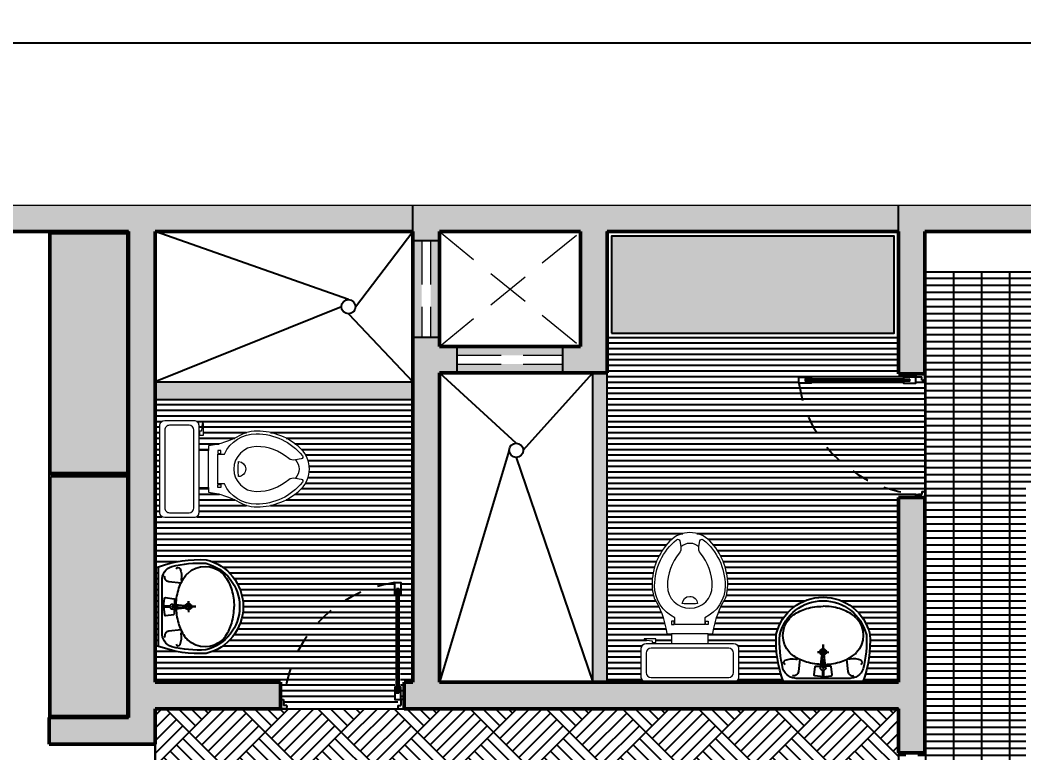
# Model space of a CAD drawing. Header units: millimetres. Extents: x 2999.9 to 3041.9, y 869.6 to 906.3.
# Drawn here: x 3029.94 to 3035.63, y 888.95 to 893.1 of the extents above; entities that cross this region are included whole.
import ezdxf

# ---------------------------------------------------------------- set-up
doc = ezdxf.new("R2010")
doc.units = ezdxf.units.MM
doc.linetypes.add('DASHED2', pattern=[9.524999999999999, 6.349999999999999, -3.174999999999999])
doc.linetypes.add('HIDDEN', pattern=[0.375, 0.25, -0.125])
for name, color, linetype, lineweight in [('01', 8, 'Continuous', 9), ('mori', 166, 'Continuous', 30), ('MUEBLES FIJOS', 134, 'Continuous', 9)]:
    doc.layers.add(name, color=color, linetype=linetype, lineweight=lineweight)
for name, color, linetype in [('1 proyeccion', 253, 'DASHED2'), ('1 puerta 0009', 242, 'Continuous'), ('1 puerta 002', 7, 'Continuous'), ('puerta madera', 36, 'Continuous'), ('THIET-BI', 21, 'Continuous')]:
    doc.layers.add(name, color=color, linetype=linetype)
doc.styles.add('COTAS', font='arial.ttf')
doc.dimstyles.new('COTAS_100', dxfattribs={"dimtxt": 0.2, "dimasz": 0.15, "dimexe": 0.1, "dimexo": 0.2, "dimgap": 0.1, "dimtad": 0, "dimrnd": 0.005, "dimzin": 4, "dimdsep": 46, "dimtxsty": 'COTAS', "dimblk": 'ARCHTICK', "dimcen": 0.2, "dimclrd": 256, "dimclre": 256, "dimclrt": 11, "dimadec": 0, "dimazin": 0, "dimtfac": 1, "dimtix": 1, "dimtofl": 0, "dimtmove": 0, "dimatfit": 3, "dimldrblk": 'ARCHTICK', "dimfxl": 1, "dimtolj": 1, "dimtzin": 0, "dimarcsym": 0})
pattern_1 = [(0, (947.1944488642794, -227.7860141260489), (0, 0.03175), [])]

# ---------------------------------------------------------------- blocks, each defined once
blk = doc.blocks.new('_ArchTick')
at = {"color": 0, "linetype": 'ByBlock', "const_width": 0.15}
blk.add_lwpolyline([(-0.5, -0.5), (0.5, 0.5)], dxfattribs=at)
blk = doc.blocks.new('*D24')
at = {"layer": '01', "lineweight": -2, "transparency": 16777216}
for p, q in [((3003.819211589041, 892.2537535524878), (3003.819211589041, 893.0700381916507)), ((3038.719211589041, 892.2537535524878), (3038.719211589041, 893.0700381916507)), ((3003.819211589041, 892.9700381916507), (3020.558746575888, 892.9700381916507)), ((3038.719211589041, 892.9700381916507), (3021.432825702764, 892.9700381916507))]:
    blk.add_line(p, q, dxfattribs=at)
at = {"layer": 'Defpoints', "color": 0, "transparency": 16777216}
for p in [(3038.719211589041, 892.9700381916507), (3003.819211589041, 892.0537535524877), (3038.719211589041, 892.0537535524877)]:
    blk.add_point(p, dxfattribs=at)
at = {"layer": '01', "lineweight": -2, "transparency": 16777216, "xscale": 0.15, "yscale": 0.15, "zscale": 0.15, "rotation": 180}
blk.add_blockref('_ArchTick', (3003.819211589041, 892.9700381916507), dxfattribs=at)
at = {"layer": '01', "lineweight": -2, "transparency": 16777216, "xscale": 0.15, "yscale": 0.15, "zscale": 0.15}
blk.add_blockref('_ArchTick', (3038.719211589041, 892.9700381916507), dxfattribs=at)
at = {"layer": '01', "color": 11, "transparency": 16777216, "insert": (3020.995786139326, 892.9700381916507), "char_height": 0.2, "attachment_point": 5, "style": 'COTAS'}
blk.add_mtext('\\A1;34.90', dxfattribs=at)
blk = doc.blocks.new('taza y tanque bajo')
at = {"layer": 'MUEBLES FIJOS', "color": 7, "lineweight": 0}
for p, q in [((0.0949999999999989, -0.25), (-0.0949999999999989, -0.25)), ((-0.0804677672956018, -0.3045149186888807), (-0.0769999999999982, -0.3045149186888807)), ((-0.0804677672956018, -0.3073344274108649), (-0.0769999999999982, -0.3073344274108649)), ((0.0804677672955876, -0.3045149186888807), (0.0769999999999982, -0.3045149186888807)), ((0.0804677672955876, -0.3073344274108649), (0.0769999999999982, -0.3073344274108649))]:
    blk.add_line(p, q, dxfattribs=at)
for points in [[(-0.2249999999999943, 0, 0.4142135623731159), (-0.25, -0.0249999999999773), (-0.25, -0.1750000000000114, 0.4142135623730951), (-0.2250000000000085, -0.1999999999999886), (0.2249999999999943, -0.1999999999999886, 0.4142135623730951), (0.25, -0.1750000000000114), (0.25, -0.0249999999999773, 0.4142135623731159), (0.2249999999999943, 0)], [(-0.2249999999999943, -0.0500000000000114, -0.4142135623730951), (-0.2000000000000028, -0.0249999999999773), (0.2000000000000028, -0.0249999999999773, -0.4142135623730951), (0.2249999999999943, -0.0500000000000114), (0.2249999999999943, -0.1499999999999773, -0.4142135623730956), (0.2000000000000028, -0.1750000000000114), (0, -0.1750000000000114), (-0.2000000000000028, -0.1750000000000114, -0.4142135623730951), (-0.2250000000000085, -0.1499999999999773)], [(-0.0769999999999982, -0.2976227862574205), (-0.0769999999999982, -0.3318624035982793, 0.290987201278087), (-0.1814999999999998, -0.496219484370613, 0.2263140483231188), (-0.0683165132033707, -0.7334704422315212, 0.5539684733970521), (-0.0521092469085431, -0.7279082979468399), (-0.046676519734902, -0.6977811281041681, 0.2191711305819216), (-0.0544139959187078, -0.6636051191384809, -0.1767691405912937), (-0.1154999999999973, -0.496219484370613, -1.000000000000001), (0.1154999999999973, -0.496219484370613, -0.1767691405912938), (0.0544139959186936, -0.6636051191384809, 0.2191711305816511), (0.0466765197348877, -0.6977811281041681), (0.0521092469085289, -0.7279082979468399, 0.5539684733968465), (0.0683165132033565, -0.7334704422315212, 0.226314048323119), (0.1814999999999998, -0.496219484370613, 0.2909872012780878), (0.0769999999999982, -0.3318624035982793), (0.0769999999999982, -0.2976227862574205)], [(-0.0390387912402304, -0.4050014202578041, 0.3973594605934231), (-0.0001870639357548, -0.4420199776986351, 0.4001323703228029), (0.0390387912402304, -0.4050014202578041, 0.0531493611950889)]]:
    blk.add_lwpolyline(points, format="xyb", close=True, dxfattribs=at)
for points in [[(-0.1949491428944725, -0.203863973572993), (-0.1749491428944765, -0.203863973572993), (-0.1749491428944765, -0.2238639735730317), (-0.2349491428944788, -0.2238639735730317), (-0.2349491428944788, -0.2184436325970864), (-0.1949491428944725, -0.2138639735729839)], [(-0.0804677672956018, -0.3143831992157402), (-0.0949569093390324, -0.3143831992157402), (-0.0949569093390324, -0.2974661468840054), (-0.0804677672956018, -0.2974661468840054)], [(0.0804677672955876, -0.3143831992157402), (0.0949569093390324, -0.3143831992157402), (0.0949569093390324, -0.2974661468840054), (0.0804677672955876, -0.2974661468840054)]]:
    blk.add_lwpolyline(points, close=True, dxfattribs=at)
for points in [[(0.0949999999999989, -0.1999999999999886), (0.0949999999999989, -0.25), (0.1187500000000057, -0.25, 0.0902970293270361), (0.1716090694669532, -0.4119465215205196, -0.0817243461839208), (0.1860291772221387, -0.4410420006079221, -0.0730169272927662), (0.1949996979890045, -0.4998900893622249, -0.195352520464578), (0.1026472540574161, -0.7274135793460914, -0.1992085404458076), (0, -0.7699999999999818, -0.1992085404458076), (-0.1026472540574161, -0.7274135793460914, -0.1953525204645782), (-0.1949996979890045, -0.4998900893622249, -0.0730169272927659), (-0.1860291772221387, -0.4410420006079221, -0.0817243461839209), (-0.1716090694669674, -0.4119465215205196, 0.0902970293270362), (-0.1187500000000057, -0.25), (-0.0949999999999989, -0.25), (-0.0949999999999989, -0.1999999999999886)], [(-0.0467019787001988, -0.6979223107085774, 0.1889026338485245), (0, -0.7162194843706402, 0.1889026338485037), (0.0467019787001846, -0.6979223107085774)]]:
    blk.add_lwpolyline(points, format="xyb", dxfattribs=at)
blk = doc.blocks.new('A$C0BF10A01')
at = {"layer": 'THIET-BI', "color": 254}
for p, q in [((251.5958691562118, 399.014039881155), (259.7751759901385, 332.2442273084657)), ((259.7751759901385, 332.2442273084657), (262.8122146270325, 401.5431982928831)), ((262.8122146270325, 401.5431982928831), (267.3677756941561, 401.5431982928831)), ((269.5532789964691, 401.5431982928831), (264.9977179293473, 401.5431982928831)), ((272.5903176333632, 332.2442273084657), (269.5532789964691, 401.5431982928831)), ((280.7696244672916, 399.014039881155), (272.5903176333632, 332.2442273084657)), ((265.9336178109352, 268.2596876356615), (265.9336178109352, 345.8205804844529)), ((265.9336178109352, 269.8109059113067), (265.9336178109352, 342.7181454284105)), ((265.9336178109352, 310.1425706113478), (234.8883212895007, 310.1425706113478)), ((234.8883212895007, 310.1425706113478), (298.5311788472627, 310.1425706113478)), ((265.9336178109352, 310.1425706113478), (265.9336178109352, 269.8109059113067)), ((265.9336178109352, 310.1425706113478), (265.9336178109352, 268.2596876356615))]:
    blk.add_line(p, q, dxfattribs=at)
blk.add_lwpolyline([(531.1827468117517, 209.3134096088688, 0.1049311083752547), (491.1827468117517, 479.2253163039932), (41.1827468117508, 479.2253163039932, 0.1049311083752547), (1.182746811750803, 209.3134096088688, 0.7898616930967829)], format="xyb", close=True, dxfattribs=at)
for points in [[(421.19891095803, 459.2253163039932), (111.1665826654726, 459.2253163039932, 0.09875363400242945)], [(38.9840773487449, 404.7190754289322, 0.07626017372891183), (21.03885798721331, 212.2906448532567, 0.7843988477015115), (511.3266356362892, 212.2906448532563, 0.09875363400242948)], [(133.9911091507311, 350.9768680477009), (126.229784501742, 420.7816725087619, 0.4598077707083063), (92.07995895052045, 444.0499391672006, 0.6462604155216926)], [(266.0892172613057, 450.799985725173), (219.918714405705, 444.9098548812958, 0.3682941651461578), (215.0069580765485, 439.5105676513886), (221.3922404746436, 392.880358533349, 0.4075477054180057), (225.8128207559794, 389.4444487498167), (261.1774630066702, 389.4444487498167)], [(263.0428059383667, 414.1159310318139), (263.0428059383667, 450.4234224318311, -0.4892864046110986), (266.4847848580994, 453.0987114449663, -0.411473007832079)], [(269.322687685135, 414.1159310318139), (269.322687685135, 450.4234224318311, 0.4892864046110986), (265.8807087654041, 453.0987114449663, 0.411473007832079)], [(266.2762763621959, 450.799985725173), (312.4467792177984, 444.9098548812958, -0.3682941651461578), (317.3585355469531, 439.5105676513886), (310.9732531488589, 392.880358533349, -0.4075477054180057), (306.5526728675231, 389.4444487498167), (271.1880306168314, 389.4444487498167)], [(398.3743844727724, 350.9768680477009), (406.1357091217596, 420.7816725087619, -0.4598077707083063), (440.2855346729812, 444.0499391672006, -0.6462604155216926)], [(511.3266356362892, 212.2906448532563, 0.07626017372891103), (493.3814162747585, 404.7190754289304)], [(53.27333985461883, 380.4500078087208, 0.7141566414955945), (51.72107326520472, 357.1817396550337, 0.1485499813184676), (112.2594017931788, 350.9768680477009, -0.3079410806536589), (123.1252554719549, 346.3232147160129, 0.1089475461000003)], [(266.1827468117517, 380.4499158324716, 0.0001845956226486022), (265.9336178109352, 380.4500078087208, 0.07037212365739803), (172.3592985870464, 367.2144149047049, 0.08208760923207313), (99.09583730813665, 332.2898416805451, 0.03695395210061445), (78.10957624195817, 315.2315762174321, 0.134875970421207)], [(266.1827468117517, 380.4499158324716, -0.0001845956226486022), (266.4318758125683, 380.4500078087208, -0.07037212365739803), (360.0061950364561, 367.2144149047049, -0.08208760923207313), (433.2696563153659, 332.2898416805451, -0.03695395210061445), (454.2559173815444, 315.2315762174321, -0.134875970421207)], [(479.0921537688828, 380.4500078087208, -0.7141566414955945), (480.6444203582978, 357.1817396550337, -0.1485499813184676), (420.1060918303228, 350.9768680477009, 0.3079410806536589), (409.2402381515476, 346.3232147160129, -0.1089475461000003)], [(78.10957624195817, 116.8102546780929, 0.03695395210061444), (99.09583730813665, 99.75198921498031, 0.08208760923207306), (172.3592985870464, 64.82741599082055, 0.07037212365739794), (265.9336178109352, 51.59182308680465, 0.07037212365739809)], [(453.7576593799113, 116.8102546780929, -0.03695395210061444), (432.771398313731, 99.75198921498031, -0.08208760923207306), (359.5079370348212, 64.82741599082055, -0.07037212365739794), (265.9336178109352, 51.59182308680465, -0.07037212365739809)], [(266.1827468117517, 18.51361403818191, 0.07583317176493697), (266.1827468117517, 18.51361403818191)], [(266.1827468117517, 18.51361403818191, 0.07013662465465427), (266.1827468117517, 18.51361403818191)]]:
    blk.add_lwpolyline(points, format="xyb", dxfattribs=at)
for centre, radius, start, end in [((115.219701329469, 378.8090855530013), 80.5183080988494, 87.11463412571587, 161.2287862688549), ((417.1457922940335, 378.8090855530013), 80.5183080988494, 18.77121373114505, 92.88536587428412), ((266.0892172613057, 400.2430232096312), 14.54536143645527, 89.63157426829119, 184.8468793495232), ((266.2762763621959, 400.2430232096312), 14.54536143645527, 355.1531206504768, 90.36842573170883), ((180.5590528956209, 216.0209154477625), 141.96731560883, 136.1901550873202, 223.8098449126798), ((265.9336178109352, 310.1425706113478), 17.34351758424214, 89.17695293637689, 270.8230470636231), ((265.9336178109352, 310.1425706113478), 12.79979578066489, 88.88475238708801, 271.115247612912), ((266.4318758125683, 310.1425706113478), 17.34351758424214, 269.1769529363769, 90.8230470636231), ((266.4318758125683, 310.1425706113478), 12.79979578066489, 268.884752387088, 91.11524761291199), ((351.8064407278816, 216.0209154477625), 141.96731560883, 316.1901550873202, 43.80984491267977)]:
    blk.add_arc(centre, radius, start, end, dxfattribs=at)
blk = doc.blocks.new('p .9')
at = {"layer": '1 puerta 0009'}
h = blk.add_hatch(dxfattribs=at)
h.set_pattern_fill('_USER', color=256, scale=0.004900000000000695, angle=45, style=0, pattern_type=0)
h.set_pattern_definition([(45, (0, 0), (-0.003464823227814575, 0.003464823227814575), [])])
h.paths.add_polyline_path([(1148.931286090467, 219.5094544321555), (1148.931286090467, 219.4644544321555), (1148.947036090467, 219.4644544321555), (1148.947036090467, 220.2249544321555), (1148.931286090467, 220.2249544321555), (1148.931286090467, 220.1799544321555)])
at = {"layer": '1 proyeccion', "ltscale": 0.005}
blk.add_arc((1149.046976302932, 219.3390173053029), 0.939858524007304, 97.90072527958472, 177.8391649934628, dxfattribs=at)
at = {"layer": '1 puerta 002'}
for p, q in [((1148.931286090467, 220.1799544321555), (1148.931286090467, 220.2249544321555)), ((1148.947036090467, 220.2249544321555), (1148.931286090467, 220.2249544321555)), ((1148.085286090467, 219.4194544321554), (1148.107786090467, 219.4194544321554)), ((1148.085286090467, 219.3519544321555), (1148.085286090467, 219.4194544321554)), ((1148.107786090467, 219.4194544321554), (1148.107786090467, 219.3744544321555)), ((1148.985286090467, 219.4194544321554), (1148.962786090467, 219.4194544321554)), ((1148.962786090467, 219.4194544321554), (1148.962786090467, 219.3744544321555)), ((1148.985286090467, 219.3519544321555), (1148.985286090467, 219.4194544321554)), ((1148.121286090467, 219.3519544321555), (1148.085286090467, 219.3519544321555)), ((1148.130286090467, 219.3744544321555), (1148.107786090467, 219.3744544321555)), ((1148.130286090467, 219.3744544321555), (1148.130286090467, 219.3609544321554)), ((1148.940286090467, 219.3744544321555), (1148.940286090467, 219.3609544321554)), ((1148.940286090467, 219.3744544321555), (1148.962786090467, 219.3744544321555)), ((1148.949286090467, 219.3519544321555), (1148.985286090467, 219.3519544321555))]:
    blk.add_line(p, q, dxfattribs=at)
blk.add_lwpolyline([(1148.931286090467, 219.5094544321555), (1148.931286090467, 220.1799544321555), (1148.917786090467, 220.1799544321555), (1148.917786090467, 220.2699544321555), (1148.960536090467, 220.2699544321555), (1148.960536090467, 220.1799544321555), (1148.947036090467, 220.1799544321555)], dxfattribs=at)
blk.add_lwpolyline([(1148.947036090467, 219.4644544321555), (1148.931286090467, 219.4644544321555), (1148.931286090467, 219.5094544321555), (1148.917786090467, 219.5094544321555), (1148.917786090467, 219.4194544321554), (1148.960536090467, 219.4194544321554), (1148.960536090467, 219.5094544321555), (1148.947036090467, 219.5094544321555), (1148.947036090467, 220.1799544321555), (1148.947036090467, 220.2249544321555)], close=True, dxfattribs=at)
for centre, start, end in [((1148.121286090467, 219.3609544321554), 270, 0), ((1148.949286090467, 219.3609544321554), 180, 270)]:
    blk.add_arc(centre, 0.009000000000000483, start, end, dxfattribs=at)

msp = doc.modelspace()

# ---------------------------------------------------------------- hatches: boundary and pattern name
h = msp.add_hatch(color=256)
h.dxf.hatch_style = 1
h.paths.add_polyline_path([(3011.979690411198, 891.9037535524876), (3011.829690411198, 891.9037535524876), (3011.829690411198, 889.3530072566464), (3011.119211589042, 889.3530072566464), (3011.119211589042, 889.2031038020041), (3011.829690411198, 889.2031038020041), (3011.829690411198, 889.0030300402111), (3012.429690411197, 889.0030300402113), (3012.429690411197, 889.1530300402112), (3011.979690411198, 889.1530300402112)])
h.paths.add_polyline_path([(3019.26921158904, 892.0537535524877), (3010.369211589042, 892.0537535524877), (3010.369211589042, 891.9037535524876), (3019.119211589041, 891.9037535524876), (3019.119211589041, 891.6037535524858), (3019.11921158904, 891.5037535524859), (3019.26921158904, 891.5037535524859), (3019.26921158904, 891.9037535524876)])
h.paths.add_polyline_path([(3032.169211589039, 892.0537535524877), (3023.269211589041, 892.0537535524877), (3023.269211589041, 891.9037535524878), (3023.26921158904, 890.8037535524866), (3023.419211589041, 890.8037535524866), (3023.41921158904, 891.9037535524878), (3027.164452896729, 891.9037535524878), (3030.558732766883, 891.9037535524876), (3030.558732766883, 890.5283917963495), (3030.558732766883, 889.1530300402112), (3030.108732766883, 889.1530300402112), (3030.108732766883, 889.0030300402113), (3030.708732766883, 889.0030300402111), (3030.708732766883, 889.2031038020041), (3031.419211589039, 889.2031038020041), (3031.419211589039, 889.3530072566464), (3030.708732766883, 889.3530072566464), (3030.708732766883, 891.9037535524878), (3032.169211589039, 891.9037535524876)])
h.paths.add_polyline_path([(3023.419211589041, 889.0037535524866), (3023.26921158904, 889.0037535524866), (3023.26921158904, 887.853103802003), (3023.46921158904, 887.8531038020033), (3023.46921158904, 888.0031038020034), (3023.419211589041, 888.0031038020034)])
h.paths.add_polyline_path([(3019.26921158904, 889.703753552486), (3019.11921158904, 889.703753552486), (3019.11921158904, 888.0031038020034), (3019.069211589041, 888.0031038020034), (3019.069211589041, 887.8531038020033), (3019.26921158904, 887.853103802003)])
h.paths.add_polyline_path([(3027.983211589037, 887.9031038020032), (3029.319211589039, 887.9031038020032), (3029.319211589039, 887.853103802003), (3029.819211589039, 887.853103802003), (3029.819211589039, 887.3531038020033), (3029.969211589038, 887.3531038020033), (3029.969211589038, 887.853103802003), (3031.419211589038, 887.853103802003), (3031.419211589038, 888.0031038020031), (3029.319211589039, 888.003103802003), (3029.319211589039, 887.9531038020032), (3027.983211589037, 887.9531038020032), (3027.983211589037, 888.003103802003), (3026.569211589039, 888.0031038020029), (3026.569211589039, 887.853103802003), (3027.269211589038, 887.853103802003), (3027.269211589039, 887.103103802003), (3027.419211589039, 887.103103802003), (3027.419211589039, 887.853103802003), (3027.983211589037, 887.853103802003)], flags=17)
h = msp.add_hatch(color=0)
h.dxf.hatch_style = 1
h.paths.add_polyline_path([(3032.319211589039, 891.3037535524877), (3032.269211589039, 891.3037535524877), (3032.269211589039, 891.8537535524877), (3032.319211589039, 891.8537535524877)], flags=17)
h.paths.add_polyline_path([(3032.219211589039, 891.3037535524877), (3032.169211589039, 891.3037535524877), (3032.169211589039, 891.8537535524877), (3032.219211589039, 891.8537535524877)], flags=17)
h.paths.add_polyline_path([(3034.919653569131, 891.9037535524878), (3033.26921158904, 891.9037535524876), (3033.26921158904, 891.1037535524879), (3033.01921158904, 891.1037535524879), (3033.01921158904, 891.2537535524878), (3033.119211589039, 891.2537535524878), (3033.119211589039, 891.9037535524876), (3032.319211589039, 891.9037535524876), (3032.319211589039, 891.8537535524877), (3032.269211589039, 891.8537535524877), (3032.169211589039, 891.8537535524877), (3032.169211589039, 891.9037535524876), (3032.169211589039, 892.0537535524877), (3034.919653569131, 892.0537535524877)])
h.paths.add_polyline_path([(3033.01921158904, 891.1037535524879), (3032.419211589039, 891.1037535524877), (3032.419211589039, 891.1537535524878), (3033.01921158904, 891.1537535524878)], flags=17)
h.paths.add_polyline_path([(3033.01921158904, 891.2037535524878), (3032.419211589039, 891.2037535524878), (3032.419211589039, 891.2537535524878), (3033.01921158904, 891.2537535524878)], flags=17)
h.paths.add_polyline_path([(3035.069653569132, 888.9531038020034), (3034.919653569131, 888.9531038020034), (3034.919653569131, 889.2030072566465), (3034.919653569132, 889.2031038020041), (3032.119211589039, 889.2031038020041), (3032.119211589039, 889.3530072566464), (3032.16921158904, 889.3530072566464), (3032.169211589039, 891.3037535524877), (3032.219211589039, 891.3037535524877), (3032.319211589039, 891.3037535524877), (3032.319211589039, 891.2537535524878), (3032.419211589039, 891.2537535524878), (3032.419211589039, 891.2037535524878), (3032.419211589039, 891.1037535524877), (3032.319211589039, 891.1037535524877), (3032.31921158904, 889.3530072566464), (3034.919653569131, 889.3530072566466), (3034.919653569131, 890.3987535524877), (3035.069653569132, 890.3987535524877)])
h = msp.add_hatch(color=0)
h.dxf.hatch_style = 1
h.paths.add_polyline_path([(3038.719211589041, 892.0537535524877), (3038.719211589041, 887.8531038020037), (3038.569211589041, 887.8531038020037), (3038.069211589041, 887.8531038020033), (3038.069211589041, 888.0031038020034), (3038.569211589041, 888.0031038020034), (3038.569211589041, 891.9037535524876), (3035.069653569131, 891.9037535524863), (3035.069653569132, 891.0987535524876), (3035.017153569132, 891.0987535524876), (3034.919653569131, 891.0987535524876), (3034.919653569131, 891.9037535524876), (3034.919653569131, 892.0537535524877)])
h = msp.add_hatch(color=256)
h.dxf.hatch_style = 1
h.set_gradient(color1=(127, 63, 0), color2=(143, 71, 0), one_color=1, tint=0.2800000011920929, name='CYLINDER')
h.paths.add_polyline_path([(3030.548732766883, 890.5183917963493), (3030.118732766884, 890.5183917963493), (3030.118732766884, 889.1630300402112), (3030.548732766883, 889.1630300402112)])
h.paths.add_polyline_path([(3030.118732766884, 890.5383917963495), (3030.548732766883, 890.5383917963495), (3030.548732766883, 891.8937535524876), (3030.118732766884, 891.8937535524876)])
h = msp.add_hatch(color=256)
h.dxf.hatch_style = 1
h.set_gradient(color1=(127, 63, 0), color2=(143, 71, 0), one_color=1, tint=0.2800000011920929, name='CYLINDER')
h.paths.add_polyline_path([(3034.894653569131, 891.328753552488), (3034.894653569131, 891.8787535524875), (3033.29421158904, 891.8787535524875), (3033.29421158904, 891.328753552488)])
h.paths.add_polyline_path([(3032.845989363087, 887.8281038020029), (3032.395989363087, 887.8281038020029), (3032.394211589039, 886.4600731616174), (3032.844211589038, 886.4600731616174)])
h.paths.add_polyline_path([(3032.544211589039, 884.8810222720344), (3032.994211589039, 884.8810222720344), (3032.994211589039, 886.2600731616171), (3032.544211589039, 886.2600731616171)])
h = msp.add_hatch()
h.set_pattern_fill('GRATE', color=251, scale=0.05)
h.set_pattern_definition([(0, (947.1944488642794, -227.7860141260489), (0, 0.0396875), []), (90, (947.1944488642794, -227.7860141260489), (-0.15875, 9.720633968232116e-18), [])])
h.paths.add_polyline_path([(3038.569211589041, 888.0031038020034), (3038.069211589041, 888.0031038020034), (3036.56921158904, 888.0031038020034), (3035.069653569132, 888.0031038020029), (3035.069653569132, 888.0531038020029), (3035.028403569132, 888.0531038020029), (3035.028403569132, 888.0778538020031), (3035.118403569132, 888.0778538020031), (3035.118403569132, 888.0913538020031), (3035.788903569132, 888.0913538020031), (3035.788903569132, 888.0778538020031), (3035.878903569132, 888.0778538020031), (3035.878903569132, 888.120603802, 0.350144321254703), (3035.028403569132, 888.9278237100373), (3035.028403569132, 888.9531038020034), (3035.069653569132, 888.9531038020034), (3035.069653569132, 890.3987535524877), (3035.069653569132, 890.4267535524878), (3035.069653569132, 891.0987535524876), (3035.069653569132, 891.6735704087769), (3035.692629157799, 891.6735704087769), (3035.6926291578, 891.2336642474552), (3036.13253533844, 891.2336642474559), (3036.132535338439, 891.6735704087769), (3036.225233274003, 891.6735704087769, 0.2369019818394462), (3036.203098819136, 891.6294757747662), (3036.203098813796, 891.2069854881913), (3036.2030988129, 891.1119641665309), (3036.187639093905, 891.1163281825518), (3036.177459686327, 891.1061570854615), (3036.17542257204, 891.0703669623354), (3036.174088156441, 891.0478196875642), (3036.18287691674, 891.0206766003423), (3036.194779727628, 891.0104045525468), (3036.183077045828, 891.0043303770465), (3036.173706476036, 890.9909547751956), (3036.177722456575, 890.9628659783943), (3036.197802241275, 890.9468152372865), (3036.181738396922, 890.9374522976784), (3036.179879316609, 890.9188432495703), (3036.186160227602, 890.8956005397729), (3036.198285074296, 890.892908327934), (3036.186592883513, 890.8827298564902), (3036.179016948428, 890.855478890418), (3036.182047322012, 890.8206581811241), (3036.195683963479, 890.7949211354016), (3036.20325985699, 890.7767538328451), (3036.183562508512, 890.7691841136545), (3036.191447455069, 890.7509752633619), (3036.190435308371, 890.7092987433605), (3036.19662080434, 890.6901429171392), (3036.190928253503, 890.6901429172428), (3036.20040715658, 890.6473717822494), (3036.192085209243, 890.5669381161345), (3036.190928250893, 890.5204234278092), (3036.199426551255, 890.5059910611508), (3036.221942950363, 890.4963490570403), (3036.207468118504, 890.4915280381924), (3036.190928251562, 890.4834623785903), (3035.641045523713, 890.4834623837107), (3035.641045508352, 888.8338142001653), (3038.263672562226, 888.8338141757438), (3038.263672577531, 890.4773350642572), (3037.713789849682, 890.4773350693774), (3037.712587082282, 890.5698728768441), (3037.720084764167, 890.7766400510366), (3037.715586152537, 890.9219763973847), (3037.717085686044, 891.0388448075557), (3037.714086618706, 891.0523296221033), (3037.703340983974, 891.0594969458059), (3037.687782178018, 891.0594969462275), (3037.687782184026, 891.6294757617945, 0.2369020827694734), (3037.665647713125, 891.6735704087769), (3037.767263657844, 891.6735704087769), (3037.767263657845, 891.2336642281366), (3038.207169838485, 891.2336642281373), (3038.207169838484, 891.6735704087769), (3038.569211589041, 891.6735704087769)])
h.paths.add_polyline_path([(3035.878903569132, 888.1206038020032), (3035.788903569132, 888.1206038020032), (3035.788903569132, 888.1071038020032), (3035.118403569132, 888.1071038020032), (3035.118403569132, 888.1206038020032), (3035.028403569132, 888.1206038020032), (3035.028403569132, 888.0756038020031), (3034.983403569132, 888.0756038020031), (3034.983403569132, 888.0981038020032), (3034.969903569132, 888.0981038020032, 0.4142135623730951), (3034.960903569132, 888.0891038020031), (3034.960903569132, 888.0531038020029), (3034.919653569132, 888.0531038020029), (3034.919653569132, 888.9531038020034), (3034.960903569132, 888.9531038020034), (3034.960903569132, 888.9171038020031, 0.4142135623730951), (3034.969903569132, 888.9081038020031), (3034.983403569132, 888.9081038020031), (3034.983403569132, 888.9306038020031, -0.3636660729864656)])
h = msp.add_hatch()
h.set_pattern_fill('LINE', color=252, scale=0.01)
h.set_pattern_definition(pattern_1)
edge = h.paths.add_edge_path()
edge.add_line((3034.355653569133, 891.0462535524875), (3034.355653569133, 891.0795035524875))
edge.add_line((3034.355653569133, 891.0795035524875), (3034.425653569132, 891.0795035524875))
edge.add_line((3034.425653569132, 891.0795035524875), (3034.425653569132, 891.0690035524876))
edge.add_line((3034.425653569132, 891.0690035524876), (3034.947153569132, 891.0690035524876))
edge.add_line((3034.947153569132, 891.0690035524876), (3034.947153569132, 891.0795035524875))
edge.add_line((3034.947153569132, 891.0795035524875), (3035.017153569132, 891.0795035524875))
edge.add_line((3035.017153569132, 891.0795035524875), (3035.017153569132, 891.0987535524876))
edge.add_line((3035.017153569132, 891.0987535524876), (3034.919653569131, 891.0987535524876))
edge.add_line((3034.919653569131, 891.0987535524876), (3034.919653569131, 891.3037535524879))
edge.add_line((3034.919653569131, 891.3037535524879), (3033.26921158904, 891.3037535524879))
edge.add_line((3033.26921158904, 891.3037535524879), (3033.26921158904, 891.1037535524881))
edge.add_line((3033.26921158904, 891.1037535524881), (3033.26921158904, 889.3530072566464))
edge.add_line((3033.26921158904, 889.3530072566464), (3033.490557800497, 889.3530072566466))
edge.add_arc((3033.490557800497, 889.3805072566465), 0.02749999999991815, 180, 270, ccw=False)
edge.add_line((3033.463057800497, 889.3805072566465), (3033.463057800497, 889.5455072566465))
edge.add_arc((3033.490557800497, 889.5455072566465), 0.02750000000014552, 90, 180, ccw=False)
edge.add_line((3033.490557800497, 889.5730072566466), (3033.633557800497, 889.5730072566466))
edge.add_line((3033.633557800497, 889.5730072566466), (3033.633557800497, 889.6280072566467))
edge.add_line((3033.633557800497, 889.6280072566467), (3033.607432800497, 889.6280072566467))
edge.add_arc((3033.089172873351, 889.5574078945722), 0.52304648169288, 7.75730286016167, 28.39588643663111)
edge.add_arc((3033.638608291155, 889.8703500982251), 0.1099999999993803, 197.0194748197862, 215.7077835542535, ccw=False)
edge.add_arc((3033.748946882135, 889.9041250047105), 0.2253921529715677, 180.3148723686335, 197.0194748203386, ccw=False)
edge.add_arc((3033.882416418352, 889.9029800248902), 0.3588582978672902, 135.8002924376399, 180.0149554646253, ccw=False)
edge.add_arc((3033.738057800497, 890.0405072566464), 0.1595000000002131, 90, 135.0652907174488, ccw=False)
edge.add_arc((3033.738057800497, 890.0405072566464), 0.1595000000002074, 44.93470928255118, 90, ccw=False)
edge.add_arc((3033.593699182643, 889.9029800248902), 0.3588582978673067, -0.014955464625188597, 44.19970756236012, ccw=False)
edge.add_arc((3033.72716871886, 889.9041250047103), 0.225392152971089, 342.9805251796828, 359.6851276314237, ccw=False)
edge.add_arc((3033.837507309839, 889.8703500982251), 0.1099999999993502, 324.2922164457465, 342.9805251802138, ccw=False)
edge.add_arc((3034.386942727644, 889.5574078945722), 0.523046481692859, 151.6041135633689, 172.2426971398383)
edge.add_line((3033.868682800497, 889.6280072566467), (3033.842557800497, 889.6280072566467))
edge.add_line((3033.842557800497, 889.6280072566467), (3033.842557800497, 889.5730072566466))
edge.add_line((3033.842557800497, 889.5730072566466), (3033.985557800497, 889.5730072566466))
edge.add_arc((3033.985557800497, 889.5455072566465), 0.02750000000014552, 0, 90, ccw=False)
edge.add_line((3034.013057800497, 889.5455072566465), (3034.013057800497, 889.3805072566465))
edge.add_arc((3033.985557800497, 889.3805072566465), 0.02750000000014552, 270, 360, ccw=False)
edge.add_line((3033.985557800497, 889.3530072566466), (3034.268448834402, 889.3530072566466))
edge.add_arc((3034.883607401994, 889.5844334599021), 0.6572504475736347, 176.4493023564476, 200.616589388028, ccw=False)
edge.add_arc((3034.492618619314, 889.5620438881949), 0.2724075618108628, 13.39228803629959, 166.6077119636782, ccw=False)
edge.add_arc((3034.101629836635, 889.5844334599012), 0.6572504475733222, -20.61658938795381, 3.5506976436340096, ccw=False)
edge.add_line((3034.716788404228, 889.3530072566466), (3034.919653569131, 889.3530072566466))
edge.add_line((3034.919653569131, 889.3530072566466), (3034.919653569131, 890.3987535524877))
edge.add_line((3034.919653569131, 890.3987535524877), (3035.017153569132, 890.3987535524877))
edge.add_line((3035.017153569132, 890.3987535524877), (3035.017153569132, 890.418415846239))
edge.add_arc((3035.079715778907, 891.146734828849), 0.7310010742276489, 187.9007252795829, 265.0903751954583, ccw=False)
h.paths.add_polyline_path([(3033.545613743313, 889.5992576275769), (3033.545613743313, 889.577257627577), (3033.523613743313, 889.577257627577), (3033.523613743313, 889.5882576275769), (3033.479613743313, 889.5932952525034), (3033.479613743313, 889.5992576275769)], flags=16)
edge = h.paths.add_edge_path()
edge.add_arc((3035.062653569132, 891.0707535524875), 0.007000000000061846, 270, 360, ccw=False)
edge.add_line((3035.062653569132, 891.0637535524875), (3035.052153569132, 891.0637535524875))
edge.add_line((3035.052153569132, 891.0637535524875), (3035.052153569132, 891.0812535524874))
edge.add_line((3035.052153569132, 891.0812535524874), (3035.017153569132, 891.0812535524874))
edge.add_line((3035.017153569132, 891.0812535524874), (3035.017153569132, 891.0462535524875))
edge.add_line((3035.017153569132, 891.0462535524875), (3034.947153569132, 891.0462535524875))
edge.add_line((3034.947153569132, 891.0462535524875), (3034.947153569132, 891.0567535524874))
edge.add_line((3034.947153569132, 891.0567535524874), (3034.425653569132, 891.0567535524874))
edge.add_line((3034.425653569132, 891.0567535524874), (3034.425653569132, 891.0462535524875))
edge.add_line((3034.425653569132, 891.0462535524875), (3034.355653569133, 891.0462535524875))
edge.add_arc((3035.079715778907, 891.146734828849), 0.7310010742275173, 187.9007252795829, 265.0903751954583)
edge.add_arc((3035.079715778905, 891.146734828849), 0.7310010742275322, 265.0903751955648, 267.8391649935621)
edge.add_line((3035.052153569132, 890.4162535524879), (3035.052153569132, 890.4337535524878))
edge.add_line((3035.052153569132, 890.4337535524878), (3035.062653569132, 890.4337535524878))
edge.add_arc((3035.062653569133, 890.4267535524878), 0.007000000000061846, 0, 90.0000000037221, ccw=False)
edge.add_line((3035.069653569132, 890.4267535524878), (3035.069653569132, 891.0707535524875))
h = msp.add_hatch(color=7)
h.dxf.hatch_style = 1
h.paths.add_polyline_path([(3033.26921158904, 891.1037535524879), (3033.18921158904, 891.1037535524879), (3033.18921158904, 889.3530072566464), (3033.26921158904, 889.3530072566464)])
h = msp.add_hatch(color=0)
h.dxf.hatch_style = 1
h.paths.add_polyline_path([(3032.169211589039, 890.9537535524878), (3032.169211589039, 891.0537535524877), (3030.708732766883, 891.0537535524877), (3030.708732766883, 890.9537535524878)])
h = msp.add_hatch()
h.set_pattern_fill('LINE', color=252, scale=0.01)
h.set_pattern_definition(pattern_1)
h.paths.add_polyline_path([(3032.16921158904, 889.3530072566464), (3032.119211589039, 889.3530072566464), (3032.119211589039, 889.2556038020041), (3032.099961589039, 889.2556038020041), (3032.099961589039, 889.325603802004), (3032.090121966397, 889.8471038020039), (3032.099961589039, 889.8471038020039), (3032.099961589039, 889.9171038020038), (3032.066711589037, 889.9171038020038, 0.3501443212531882), (3031.43887388279, 889.2556038020041), (3031.419211589039, 889.2556038020041), (3031.419211589039, 889.3530072566464), (3030.708732766883, 889.3530072566464), (3030.708732766883, 890.9537535524878), (3032.169211589039, 890.9537535524878)])
h.paths.add_polyline_path([(3031.583232766884, 890.5601876702481, 0.1992085404457978), (3031.536387704164, 890.6730996497113, 0.1953525204645915), (3031.286111865182, 890.7746873380361, 0.07301692729238693), (3031.221378967552, 890.7648197651924, 0.08172434618469698), (3031.189373940556, 890.7489576466617, -0.0902970293270306), (3031.011232766883, 890.6908126702481), (3031.011232766883, 890.664687670248), (3030.956232766883, 890.664687670248), (3030.956232766883, 890.7526317274319), (3030.982483137814, 890.7526317274319), (3030.982483137814, 890.8186317274319), (3030.97652076274, 890.8186317274319), (3030.971483137814, 890.774631727432), (3030.956232766883, 890.774631727432), (3030.956232766883, 890.8076876702482, 0.4142135623730964), (3030.928732766884, 890.8351876702482), (3030.763732766884, 890.8351876702482, 0.4142135623730958), (3030.736232766883, 890.807687670248), (3030.736232766883, 890.3126876702481, 0.4142135623730961), (3030.763732766884, 890.285187670248), (3030.928732766884, 890.285187670248, 0.4142135623730951), (3030.956232766883, 890.3126876702479), (3030.956232766883, 890.4556876702482), (3031.011232766883, 890.4556876702482), (3031.011232766883, 890.4295626702481, -0.09029702932703622), (3031.189373940556, 890.3714176938345, 0.08172434618466871), (3031.221378967552, 890.3555555753037, 0.07301692729242522), (3031.286111865182, 890.3456880024601, 0.1953525204645612), (3031.536387704164, 890.4472756907849, 0.1992085404458107)], flags=16)
h.paths.add_polyline_path([(3031.536931894625, 890.5028674986486), (3031.503947308663, 890.5088154936777, 0.1889026338491266), (3031.524074199691, 890.5601876702481, 0.1889026338491474), (3031.503947308663, 890.6115598468184), (3031.535837820145, 890.617310551223, 0.5868999214947128), (3031.543054876866, 890.6353301234121, 0.2263197996536415), (3031.282074199692, 890.7598376702481, 0.2909872012787849), (3031.101281410842, 890.644887670248), (3031.082054286021, 890.644887670248), (3031.082054286021, 890.664640270521), (3031.063445528456, 890.664640270521), (3031.063445528456, 890.644887670248), (3031.063617831766, 890.644887670248), (3031.063617831766, 890.475487670248), (3031.063584557233, 890.4716731262229), (3031.063445528456, 890.4716731262229), (3031.063445528456, 890.4557350699752), (3031.082054286021, 890.4557350699752), (3031.082054286021, 890.475487670248), (3031.101281410842, 890.475487670248, 0.2909872012781855), (3031.282074199691, 890.360537670248, 0.2263198005308173), (3031.543054878691, 890.4850452156065, 0.5537525257801941)], flags=0)
h.paths.add_polyline_path([(3031.222454742352, 890.5603934405774, 0.3973594605934211), (3031.181734329167, 890.6031303406123, 0.05314936119508866), (3031.181734329167, 890.5172449998838, 0.400132370322803)], flags=0)
h.paths.add_polyline_path([(3030.998644673578, 890.0462634396044, 0.1049311083752561), (3030.728732766883, 890.0062634396045), (3030.728732766883, 889.5562634396044, 0.1049311083752551), (3030.998644673578, 889.5162634396045, 0.7898616930967794)], flags=16)
h.paths.add_polyline_path([(3030.995667438334, 890.0264073284291, 0.07626017372685519), (3030.803239007763, 890.0084621090689, 0.335149256917089), (3030.748732766883, 889.9281733664268), (3030.748732766883, 889.6343535127821, 0.3351492569170508), (3030.803239007763, 889.55406477014, 0.0762601737268587), (3030.995667438334, 889.5361195507799, 0.7843988477015137)], flags=0)
h.paths.add_polyline_path([(3030.928732766884, 890.340187670248), (3030.928732766884, 890.5601876702481), (3030.928732766884, 890.7801876702479, 0.4142135623730951), (3030.901232766883, 890.807687670248), (3030.791232766883, 890.807687670248, 0.4142135623730951), (3030.763732766884, 890.7801876702483), (3030.763732766884, 890.3401876702478, 0.4142135623730951), (3030.791232766883, 890.3126876702481), (3030.901232766883, 890.3126876702481, 0.4142135623718847)], flags=0)
h.paths.add_polyline_path([(3030.793492299438, 889.778123498731, 0.3776552028842427), (3030.808944043302, 889.7666765619485), (3030.818513634438, 889.7678488375495), (3030.818513634438, 889.7399881314341, -0.3429250183725453), (3030.815077724654, 889.7364729332674), (3030.768447515536, 889.7300876508693, -0.3682941651517757), (3030.763048228306, 889.7349994071983), (3030.757546738698, 889.778123498731)], flags=0)
h.paths.add_polyline_path([(3030.818513634438, 889.7946780416594), (3030.818513634438, 889.8255834514987), (3030.763756781445, 889.8330815514685), (3030.757546738698, 889.7844033804779), (3030.793492299438, 889.7844033804779, -0.3991180804905696), (3030.810020791055, 889.7957184155835), (3030.818513634438, 889.7946780416594), (3030.818513634438, 889.7851642014491), (3030.806414884894, 889.7846339717892), (3030.806414884894, 889.7778929074198), (3030.881704378196, 889.7745933331712, 0.8384816588838077), (3030.915151871512, 889.7815125686052), (3030.91515903016, 889.7815125686052, 0.8263213621493514), (3030.881704378196, 889.7879335460377), (3030.875713855879, 889.787671010426)], flags=0)
h.paths.add_polyline_path([(3030.910615308357, 889.7815125686052, 1.00978004013858), (3030.885018141488, 889.7812634396032, 1.029635601627258), (3030.910605606829, 889.7815125686052)], flags=0)
h = msp.add_hatch()
h.set_pattern_fill('LINE', color=252, scale=0.01)
h.set_pattern_definition(pattern_1)
h.paths.add_polyline_path([(3031.436711589039, 889.220603802004), (3031.454211589039, 889.220603802004), (3032.084211589039, 889.2174223896291), (3032.084211589039, 889.2556038020039), (3032.066711589039, 889.2556038020039), (3032.066711589039, 889.325603802004), (3032.077211589039, 889.8471038020039), (3032.066711589039, 889.8471038020039), (3032.066711589039, 889.9171038020038, 0.363666072986676)])
h = msp.add_hatch()
h.set_pattern_fill('AR-PARQ1', color=251, scale=0.001, angle=45)
h.set_pattern_definition([(135, (947.1944488642794, -227.7860141260489), (-0.4310522938113194, 2.775557561562891e-17), [0.3048, -0.3048]), (135, (947.2303698887636, -227.7500931015647), (-0.4310522938113194, 2.775557561562891e-17), [0.3048, -0.3048]), (135, (947.2662909132478, -227.7141720770803), (-0.4310522938113194, 2.775557561562891e-17), [0.3048, -0.3048]), (135, (947.3022119377324, -227.6782510525961), (-0.4310522938113194, 2.775557561562891e-17), [0.3048, -0.3048]), (135, (947.3381329622166, -227.6423300281119), (-0.4310522938113194, 2.775557561562891e-17), [0.3048, -0.3048]), (135, (947.3740539867008, -227.6064090036275), (-0.4310522938113194, 2.775557561562891e-17), [0.3048, -0.3048]), (135, (947.409975011185, -227.5704879791433), (-0.4310522938113194, 2.775557561562891e-17), [0.3048, -0.3048]), (45, (946.9789227173737, -227.5704879791433), (0.4310522938113194, -2.775557561562891e-17), [0.3048, -0.3048]), (45, (946.9430016928895, -227.5345669546591), (0.4310522938113194, -2.775557561562891e-17), [0.3048, -0.3048]), (45, (946.9070806684053, -227.4986459301747), (0.4310522938113194, -2.775557561562891e-17), [0.3048, -0.3048]), (45, (946.8711596439207, -227.4627249056905), (0.4310522938113194, -2.775557561562891e-17), [0.3048, -0.3048]), (45, (946.8352386194365, -227.4268038812061), (0.4310522938113194, -2.775557561562891e-17), [0.3048, -0.3048]), (45, (946.7993175949523, -227.3908828567219), (0.4310522938113194, -2.775557561562891e-17), [0.3048, -0.3048]), (45, (946.7633965704681, -227.3549618322377), (0.4310522938113194, -2.775557561562891e-17), [0.3048, -0.3048])])
h.paths.add_polyline_path([(3030.708732766883, 889.2031038020041), (3034.919653569132, 889.2031038020041), (3034.919653569132, 888.0031038020029), (3030.708732766883, 888.0031038020029)])

# ---------------------------------------------------------------- linework, layer by layer
for p, q in [((3032.169211589039, 891.9037535524876), (3032.169211589039, 892.0537535524877)), ((3034.919653569131, 891.9037535524878), (3034.919653569131, 892.0537535524877)), ((3031.8040918835, 891.5187535524876), (3030.708732766883, 891.9037535524876)), ((3031.8440918835, 891.4787535524877), (3032.169211589039, 891.9037535524876)), ((3032.169211589039, 891.8537535524877), (3032.319211589039, 891.8537535524877)), ((3031.7640918835, 891.4787535524877), (3030.708732766883, 891.0537535524877)), ((3031.8040918835, 891.4387535524877), (3032.169211589039, 891.0537535524877)), ((3032.319211589039, 891.3037535524877), (3032.169211589039, 891.3037535524877)), ((3032.419211589039, 891.1037535524877), (3032.419211589039, 891.2537535524875)), ((3033.01921158904, 891.1037535524879), (3033.01921158904, 891.2537535524878)), ((3032.754211589039, 890.7060669785274), (3032.319211589039, 891.1037535524877)), ((3032.794211589039, 890.6660669785274), (3033.18921158904, 891.1037535524879)), ((3035.069653569132, 891.0987535524876), (3035.069653569132, 890.3987535524877)), ((3032.714211589039, 890.6660669785274), (3032.31921158904, 889.3530072566464)), ((3032.754211589039, 890.6260669785274), (3033.18921158904, 889.3530072566466)), ((3031.419211589039, 889.2031038020041), (3032.119211589039, 889.2030072566465)), ((3030.708732766883, 889.0030300402113), (3030.708732766883, 888.0031038020031))]:
    msp.add_line(p, q)
at = {"color": 253, "linetype": 'HIDDEN', "lineweight": 0}
for p, q in [((3032.319211589039, 891.9037535524876), (3033.119211589039, 891.2537535524878)), ((3032.319211589039, 891.2537535524878), (3033.119211589039, 891.9037535524876))]:
    msp.add_line(p, q, dxfattribs=at)
at = {"color": 1, "linetype": 'HIDDEN', "lineweight": 0}
for p, q in [((3032.219211589039, 891.8537535524877), (3032.169211589039, 891.8537535524877)), ((3032.219211589039, 891.8537535524877), (3032.219211589039, 891.3037535524877)), ((3032.269211589039, 891.8537535524877), (3032.269211589039, 891.3037535524877)), ((3032.319211589039, 891.8537535524877), (3032.269211589039, 891.8537535524877)), ((3032.219211589039, 891.3037535524877), (3032.169211589039, 891.3037535524877)), ((3032.319211589039, 891.3037535524877), (3032.269211589039, 891.3037535524877)), ((3032.419211589039, 891.2537535524875), (3032.419211589039, 891.203753552488)), ((3033.01921158904, 891.2537535524878), (3033.01921158904, 891.2037535524878)), ((3032.419211589039, 891.2037535524878), (3033.01921158904, 891.2037535524878)), ((3032.419211589039, 891.1537535524878), (3033.01921158904, 891.1537535524878)), ((3032.419211589039, 891.1537535524881), (3032.419211589039, 891.1037535524874)), ((3033.01921158904, 891.1537535524878), (3033.01921158904, 891.1037535524879))]:
    msp.add_line(p, q, dxfattribs=at)
at = {"color": 7}
for p, q in [((3033.18921158904, 889.3530072566466), (3033.18921158904, 891.1037535524881)), ((3033.26921158904, 889.3530072566466), (3033.26921158904, 891.1037535524881)), ((3030.708732766884, 891.0537535524877), (3032.169211589039, 891.0537535524877)), ((3030.708732766884, 890.9537535524878), (3032.169211589039, 890.9537535524878))]:
    msp.add_line(p, q, dxfattribs=at)
for points in [[(3030.108732766883, 891.9037535524876), (3030.558732766883, 891.9037535524876), (3030.558732766883, 890.5283917963495), (3030.108732766883, 890.5283917963495)], [(3030.118732766884, 891.8937535524876), (3030.548732766883, 891.8937535524876), (3030.548732766883, 890.5383917963495), (3030.118732766884, 890.5383917963495)], [(3033.26921158904, 891.3037535524879), (3034.919653569131, 891.3037535524879), (3034.919653569131, 891.9037535524876), (3033.26921158904, 891.9037535524876)], [(3035.069653569131, 891.9037535524863), (3038.569211589041, 891.9037535524863), (3038.569211589041, 891.6735704087769), (3035.069653569131, 891.6735704087769)], [(3033.29421158904, 891.328753552488), (3034.894653569131, 891.328753552488), (3034.894653569131, 891.8787535524875), (3033.29421158904, 891.8787535524875)], [(3030.108732766883, 890.5283917963493), (3030.558732766883, 890.5283917963493), (3030.558732766883, 889.1530300402112), (3030.108732766883, 889.1530300402112)], [(3030.118732766884, 890.5183917963493), (3030.548732766883, 890.5183917963493), (3030.548732766883, 889.1630300402112), (3030.118732766884, 889.1630300402112)], [(3030.708732766883, 889.2031038020041), (3034.919653569132, 889.2031038020041), (3034.919653569132, 888.0031038020029), (3030.708732766883, 888.0031038020029)]]:
    msp.add_lwpolyline(points, close=True)
for centre in [(3031.8040918835, 891.4787535524877), (3032.754211589039, 890.6660669785274)]:
    msp.add_circle(centre, 0.04)
at = {"layer": 'mori', "color": 152, "lineweight": 20}
msp.add_line((3003.819211589041, 892.0537535524877), (3038.719211589041, 892.0537535524877), dxfattribs=at)
at = {"layer": 'mori', "color": 152, "lineweight": 50}
for p, q in [((3023.41921158904, 891.9037535524878), (3030.558732766883, 891.9037535524876)), ((3030.558732766883, 891.9037535524876), (3030.558732766883, 889.1530300402112)), ((3030.708732766883, 891.9037535524878), (3032.169211589039, 891.9037535524876)), ((3030.708732766883, 891.9037535524876), (3030.708732766883, 889.3530072566464)), ((3032.169211589039, 891.9037535524876), (3032.16921158904, 889.3530072566466)), ((3032.319211589039, 891.9037535524876), (3033.119211589039, 891.9037535524876)), ((3032.319211589039, 891.9037535524876), (3032.319211589039, 891.2537535524878)), ((3033.119211589039, 891.2537535524878), (3033.119211589039, 891.9037535524876)), ((3033.26921158904, 891.9037535524876), (3034.919653569131, 891.9037535524878)), ((3033.26921158904, 891.1037535524881), (3033.26921158904, 891.9037535524876)), ((3034.919653569131, 891.0987535524876), (3034.919653569131, 891.9037535524876)), ((3035.069653569131, 891.9037535524863), (3038.569211589041, 891.9037535524876)), ((3035.069653569132, 891.0987535524876), (3035.069653569131, 891.9037535524876)), ((3032.319211589039, 891.2537535524878), (3033.119211589039, 891.2537535524878)), ((3032.31921158904, 889.3530072566464), (3032.319211589039, 891.1037535524877)), ((3032.319211589039, 891.1037535524877), (3033.26921158904, 891.1037535524879)), ((3034.919653569131, 891.0987535524876), (3035.069653569132, 891.0987535524876)), ((3034.919653569131, 889.3530072566466), (3034.919653569131, 890.3987535524877)), ((3034.919653569131, 890.3987535524877), (3035.069653569132, 890.3987535524877)), ((3035.069653569132, 888.9531038020034), (3035.069653569132, 890.3987535524877)), ((3031.419211589039, 889.3530072566464), (3030.708732766883, 889.3530072566464)), ((3031.419211589039, 889.2031038020041), (3031.419211589039, 889.3530072566464)), ((3032.16921158904, 889.3530072566464), (3032.119211589039, 889.3530072566464)), ((3032.119211589039, 889.2031038020041), (3032.119211589039, 889.3530072566464)), ((3034.919653569131, 889.3530072566466), (3032.31921158904, 889.3530072566464)), ((3030.708732766883, 889.2031038020041), (3030.708732766883, 889.0030300402111)), ((3031.419211589039, 889.2031038020041), (3030.708732766883, 889.2031038020041)), ((3034.919653569131, 889.2030072566465), (3032.119211589039, 889.2030072566465)), ((3034.919653569131, 888.9531038020034), (3034.919653569131, 889.2030072566465)), ((3030.558732766883, 889.1530300402112), (3030.108732766883, 889.1530300402112)), ((3030.108732766883, 889.0030300402111), (3030.108732766883, 889.1530300402112)), ((3030.708732766883, 889.0030300402111), (3030.108732766883, 889.0030300402113)), ((3035.069653569132, 888.9531038020034), (3034.919653569131, 888.9531038020034))]:
    msp.add_line(p, q, dxfattribs=at)

# ---------------------------------------------------------------- block references
at = {"layer": 'MUEBLES FIJOS', "extrusion": (0, 0, -1), "xscale": 1.1, "yscale": 1.1, "zscale": -1.1}
for p, rotation in [((-3030.736232766883, 890.5601876702481), 270), ((-3033.738057800497, 889.3530072566466), 180)]:
    msp.add_blockref('taza y tanque bajo', p, dxfattribs=dict(at, rotation=rotation))
at = {"layer": 'puerta madera', "xscale": 0.777777777777497, "yscale": 0.777777777777497, "zscale": 0.777777777777497, "rotation": 90}
msp.add_blockref('p .9', (3205.676729238525, -2.556468961997552), dxfattribs=at)
at = {"layer": 'puerta madera', "xscale": 0.777777777777497, "yscale": 0.777777777777497, "zscale": 0.777777777777497}
msp.add_blockref('p .9', (2138.463989074554, 718.5960281326113), dxfattribs=at)
at = {"layer": 'THIET-BI', "xscale": -0.001, "yscale": 0.001, "zscale": 0.001}
for p, rotation in [((3031.207958083187, 890.0474461864162), 90), ((3034.226435872503, 889.8344515109443), 180)]:
    msp.add_blockref('A$C0BF10A01', p, dxfattribs=dict(at, rotation=rotation))

# ---------------------------------------------------------------- dimensions: what is measured, and where the dimension line sits
at = {"layer": '01', "color": 7}
dim = msp.add_linear_dim(base=(3038.719211589041, 892.9700381916507), p1=(3003.819211589041, 892.0537535524877), p2=(3038.719211589041, 892.0537535524877), dimstyle='COTAS_100', dxfattribs=at)
dim.commit()
dim.dimension.update_dxf_attribs({"geometry": '*D24', "text_midpoint": (3020.995786139326, 892.9700381916507), "dimtype": 160})

doc.saveas('drawing.dxf')
